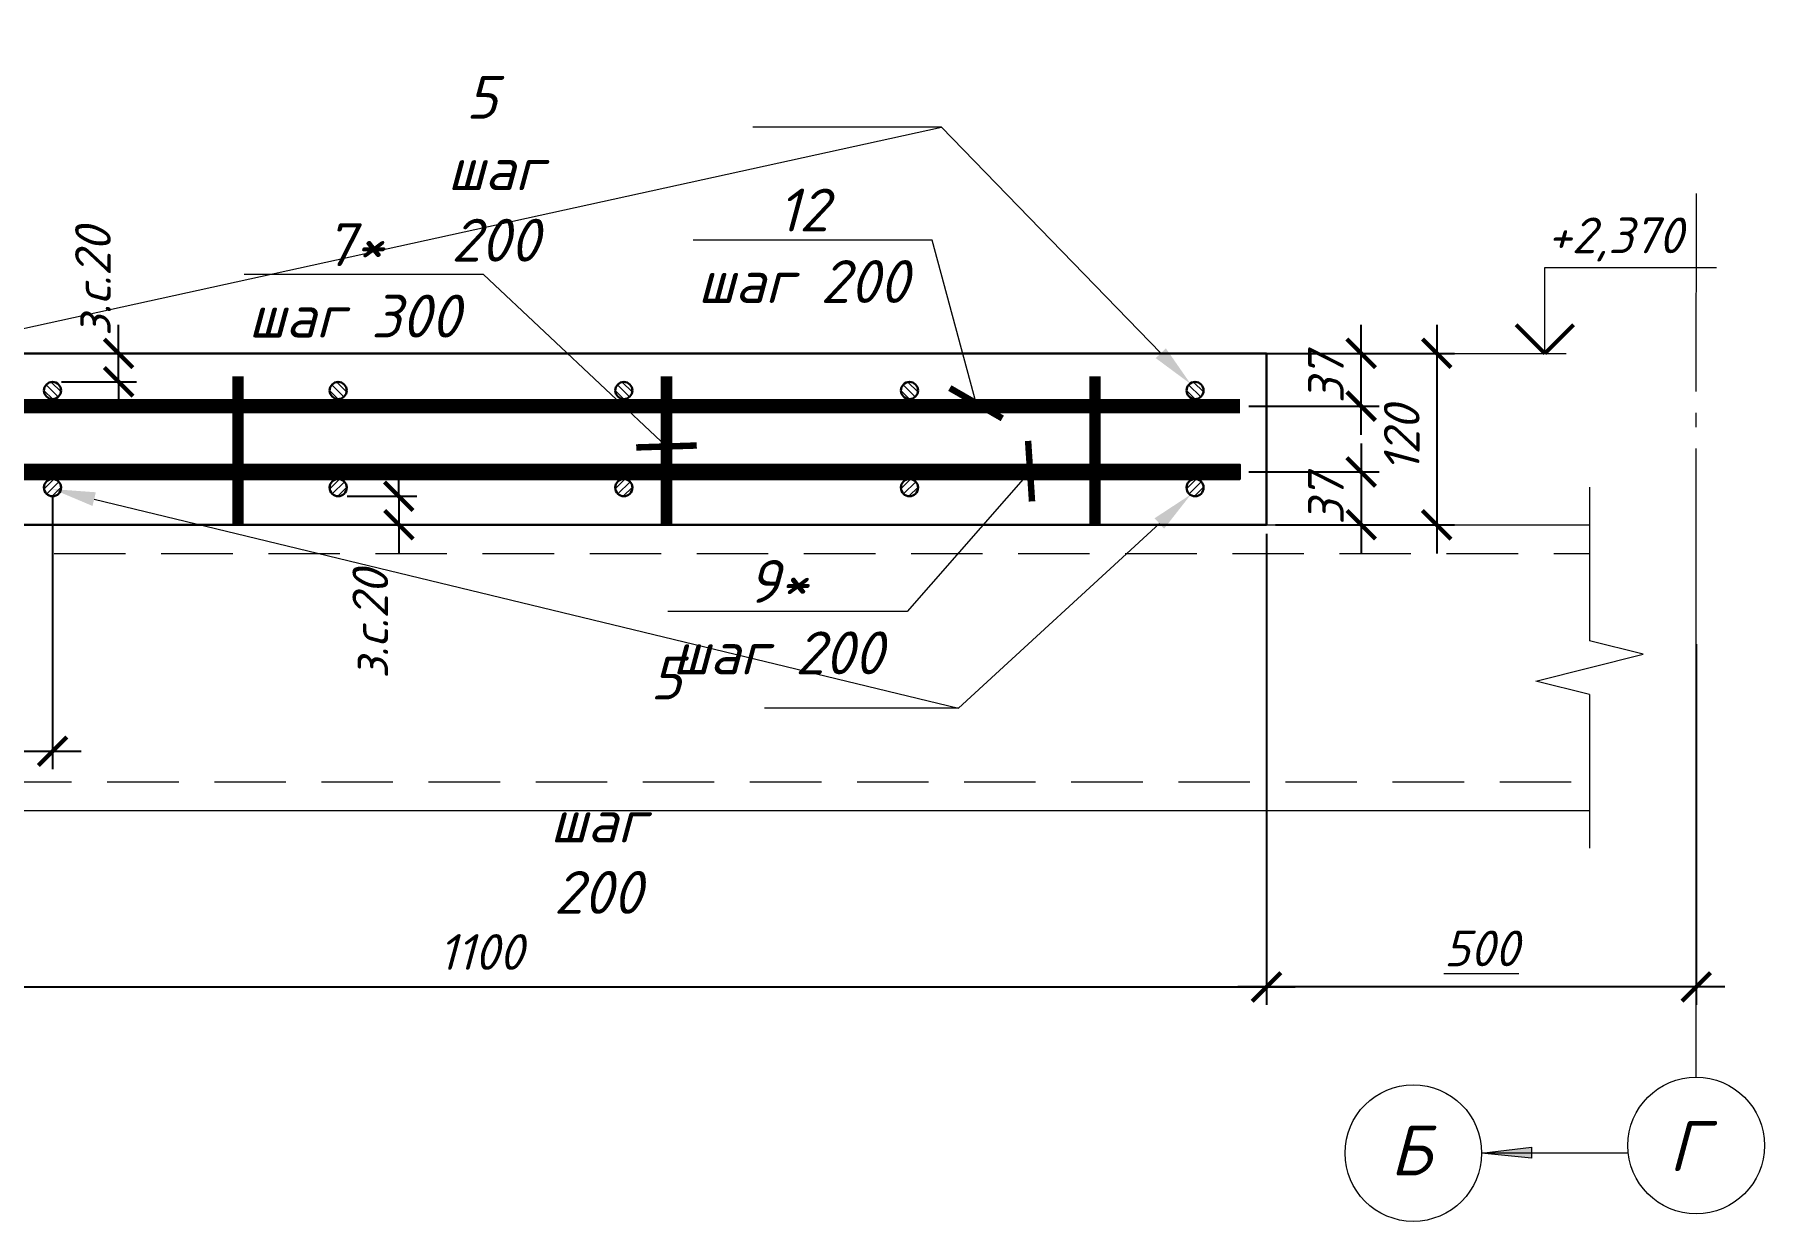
# Model space of a CAD drawing. Header units: millimetres. Extents: x -79646 to 95064, y -231229 to -58107.
# Drawn here: x 26235 to 27446, y -210601 to -209771 of the extents above; entities that cross this region are included whole.
import ezdxf
from ezdxf import colors
from ezdxf.entities.mleader import LeaderData, LeaderLine
from ezdxf.math import Vec2, Vec3

# ---------------------------------------------------------------- set-up
doc = ezdxf.new("R2010")
doc.units = ezdxf.units.MM
doc.header["$PDMODE"] = 3
doc.linetypes.add('GOST2.303 5', pattern=[24, 20, -1.5, 1, -1.5])
doc.linetypes.add('HIDDEN', pattern=[0.375, 0.25, -0.125])
doc.layers.get('0').update_dxf_attribs({"lineweight": 5})
doc.layers.get('Defpoints').update_dxf_attribs({"lineweight": 0})
for name, color, linetype, lineweight in [('!!!Металл', 7, 'Continuous', 15), ('#Dimensions', 7, 'Continuous', 9), ('#Арматура', 152, 'Continuous', 30), ('#Бетон разрез', 22, 'Continuous', 30), ('#Выноски', 7, 'Continuous', 15), ('#Оси', 7, 'Continuous', 9), ('#разм', 7, 'Continuous', 9), ('A-okno', 7, 'Continuous', 0), ('k_ Выноски', 40, 'Continuous', 13)]:
    doc.layers.add(name, color=color, linetype=linetype, lineweight=lineweight)
doc.layers.add('#Арматура вид_1', color=7, linetype='Continuous', lineweight=35, true_color=0x454545)
doc.layers.add('#Арматура вид_2', color=7, linetype='Continuous', lineweight=35, true_color=0x616161)
doc.layers.add('Подсчет арматуры', color=6, linetype='Continuous', lineweight=30, plot=False)
doc.styles.add('ESKDW', font='eskdw.shx', dxfattribs={"oblique": 15})
doc.styles.add('STEP PR', font='isocpeui.ttf')
doc.dimstyles.new('SPDS', dxfattribs={"dimscale": 50, "dimtxt": 2.5, "dimasz": 2, "dimexe": 1.25, "dimexo": 0.625, "dimtad": 1, "dimdec": 0, "dimrnd": 0.001, "dimtxsty": 'ESKDW', "dimblk": 'ARCHTICK', "dimcen": 2.5, "dimdle": 2, "dimclrd": 256, "dimclre": 256, "dimclrt": 7, "dimadec": 0, "dimazin": 2, "dimtfac": 0.75, "dimtdec": 0, "dimtmove": 1, "dimatfit": 3, "dimfxl": 1, "dimtolj": 1, "dimarcsym": 1})

# ---------------------------------------------------------------- blocks, each defined once
blk = doc.blocks.new('*U1362')
at = {"layer": '#Арматура', "lineweight": 0}
h = blk.add_hatch(dxfattribs=at)
h.set_pattern_fill('ANSI31', scale=1.2)
h.set_pattern_definition([(44.99999999999995, (3.599999999999999e-16, 0), (-2.694076836320745, 2.694076836320741), [])])
edge = h.paths.add_edge_path()
edge.add_arc((3.599999999999999e-16, 5.999999999999989), 6, 0, 360)
h = blk.add_hatch(dxfattribs=at)
h.set_pattern_fill('ANSI31', scale=1.2)
h.set_pattern_definition([(44.99999999999995, (200, 0), (-2.694076836320745, 2.694076836320741), [])])
edge = h.paths.add_edge_path()
edge.add_arc((200, 5.999999999999988), 6, 0, 360)
h = blk.add_hatch(dxfattribs=at)
h.set_pattern_fill('ANSI31', scale=1.2)
h.set_pattern_definition([(44.99999999999995, (400, 0), (-2.694076836320745, 2.694076836320741), [])])
edge = h.paths.add_edge_path()
edge.add_arc((400, 5.999999999999988), 6, 0, 360)
h = blk.add_hatch(dxfattribs=at)
h.set_pattern_fill('ANSI31', scale=1.2)
h.set_pattern_definition([(44.99999999999995, (600, 0), (-2.694076836320745, 2.694076836320741), [])])
edge = h.paths.add_edge_path()
edge.add_arc((600, 5.999999999999988), 6, 0, 360)
h = blk.add_hatch(dxfattribs=at)
h.set_pattern_fill('ANSI31', scale=1.2)
h.set_pattern_definition([(44.99999999999995, (800, 0), (-2.694076836320745, 2.694076836320741), [])])
edge = h.paths.add_edge_path()
edge.add_arc((800, 5.999999999999988), 6, 0, 360)
h = blk.add_hatch(dxfattribs=at)
h.set_pattern_fill('ANSI31', scale=1.2)
h.set_pattern_definition([(44.99999999999995, (1000, 0), (-2.694076836320745, 2.694076836320741), [])])
edge = h.paths.add_edge_path()
edge.add_arc((1000, 5.999999999999988), 6, 0, 360)
for centre in [(3.599999999999999e-16, 6), (200, 6), (400, 6), (600, 6), (800, 6), (1000, 6)]:
    blk.add_circle(centre, 6)
blk = doc.blocks.new('*U1367')
at = {"layer": '#Арматура', "lineweight": 0}
h = blk.add_hatch(dxfattribs=at)
h.set_pattern_fill('ANSI31', scale=1.2)
h.set_pattern_definition([(44.99999999999993, (3.599999999999999e-16, 0), (-2.694076836320745, 2.69407683632074), [])])
edge = h.paths.add_edge_path()
edge.add_arc((3.599999999999999e-16, 5.999999999999986), 6, 0, 360)
h = blk.add_hatch(dxfattribs=at)
h.set_pattern_fill('ANSI31', scale=1.2)
h.set_pattern_definition([(44.99999999999992, (200, 0), (-2.694076836320745, 2.694076836320739), [])])
edge = h.paths.add_edge_path()
edge.add_arc((200, 5.999999999999985), 6, 0, 360)
h = blk.add_hatch(dxfattribs=at)
h.set_pattern_fill('ANSI31', scale=1.2)
h.set_pattern_definition([(44.99999999999992, (400, 0), (-2.694076836320745, 2.694076836320739), [])])
edge = h.paths.add_edge_path()
edge.add_arc((400, 5.999999999999985), 6, 0, 360)
h = blk.add_hatch(dxfattribs=at)
h.set_pattern_fill('ANSI31', scale=1.2)
h.set_pattern_definition([(44.99999999999992, (600, 0), (-2.694076836320745, 2.694076836320739), [])])
edge = h.paths.add_edge_path()
edge.add_arc((600, 5.999999999999985), 6, 0, 360)
h = blk.add_hatch(dxfattribs=at)
h.set_pattern_fill('ANSI31', scale=1.2)
h.set_pattern_definition([(44.99999999999992, (800, 0), (-2.694076836320745, 2.694076836320739), [])])
edge = h.paths.add_edge_path()
edge.add_arc((800, 5.999999999999985), 6, 0, 360)
for centre in [(3.599999999999999e-16, 6), (200, 6), (400, 6), (600, 6), (800, 6)]:
    blk.add_circle(centre, 6)
blk = doc.blocks.new('*U880')
at = {"color": 0, "linetype": 'ByBlock', "lineweight": -2}
for p, q in [((3.583333333333416, -2.012221032436352e-13), (3.895833333333416, 1.2499999999998)), ((3.895833333333416, 1.2499999999998), (4.520833333333416, -1.2500000000002)), ((3.583333333333391, -1.016390360029304e-13), (0, -2.014441478485602e-13)), ((4.520833333333416, -1.2500000000002), (4.833333333333416, -2.014441478485602e-13)), ((8.416666666666764, -2.014441478485602e-13), (4.833333333333416, -9.947204493824232e-14))]:
    blk.add_line(p, q, dxfattribs=at)
blk = doc.blocks.new('_ArchTick')
at = {"color": 0, "linetype": 'ByBlock', "const_width": 0.15}
blk.add_lwpolyline([(-0.5, -0.5), (0.5, 0.5)], dxfattribs=at)
blk = doc.blocks.new('*D1028')
at = {"layer": '#Dimensions', "lineweight": -2, "transparency": 16777216}
for p, q in [((27097.17923474611, -210120.0260418683), (27097.17923474611, -210449.7706199924)), ((27398.12383305528, -210197.3751235179), (27398.12383305528, -210449.7706199924)), ((27418.12383305528, -210437.2706199924), (27077.17923474611, -210437.2706199924))]:
    blk.add_line(p, q, dxfattribs=at)
at = {"layer": 'Defpoints', "color": 0, "lineweight": 0, "transparency": 16777216}
for p in [(27097.17923474611, -210113.7760418683), (27398.12383305528, -210191.1251235179), (27097.17923474611, -210437.2706199924)]:
    blk.add_point(p, dxfattribs=at)
at = {"layer": '#Dimensions', "lineweight": -2, "transparency": 16777216, "xscale": 20, "yscale": 20, "zscale": 20, "rotation": 180}
blk.add_blockref('_ArchTick', (27097.17923474611, -210437.2706199924), dxfattribs=at)
at = {"layer": '#Dimensions', "lineweight": -2, "transparency": 16777216, "xscale": 20, "yscale": 20, "zscale": 20}
blk.add_blockref('_ArchTick', (27398.12383305528, -210437.2706199924), dxfattribs=at)
at = {"layer": '#Dimensions', "transparency": 16777216, "insert": (27247.65153390069, -210410.2706199924), "char_height": 25, "attachment_point": 5, "style": 'STEP PR'}
blk.add_mtext('\\A1;\\L500', dxfattribs=at)
blk = doc.blocks.new('*D1049')
at = {"layer": '#Dimensions', "lineweight": -2, "transparency": 16777216}
for p, q in [((26104.83068958643, -210094.0260418683), (26104.83068958643, -210284.8256618822)), ((26247.17923474611, -210094.0260418683), (26247.17923474611, -210284.8256618822)), ((26084.83068958643, -210272.3256618822), (26267.17923474611, -210272.3256618822))]:
    blk.add_line(p, q, dxfattribs=at)
at = {"layer": 'Defpoints', "color": 0, "lineweight": 0, "transparency": 16777216}
for p in [(26104.83068958643, -210087.7760418683), (26247.17923474611, -210087.7760418683), (26247.17923474611, -210272.3256618822)]:
    blk.add_point(p, dxfattribs=at)
at = {"layer": '#Dimensions', "lineweight": -2, "transparency": 16777216, "xscale": 20, "yscale": 20, "zscale": 20, "rotation": 180}
blk.add_blockref('_ArchTick', (26104.83068958643, -210272.3256618822), dxfattribs=at)
at = {"layer": '#Dimensions', "lineweight": -2, "transparency": 16777216, "xscale": 20, "yscale": 20, "zscale": 20}
blk.add_blockref('_ArchTick', (26247.17923474611, -210272.3256618822), dxfattribs=at)
at = {"layer": '#Dimensions', "transparency": 16777216, "insert": (26176.00496216627, -210247.8256618822), "char_height": 25, "attachment_point": 5, "style": 'STEP PR'}
blk.add_mtext('\\A1;140*', dxfattribs=at)
blk = doc.blocks.new('*D1001')
at = {"layer": '#Dimensions', "lineweight": -2, "transparency": 16777216}
for p, q in [((27216.36445022681, -209973.7760418683), (27216.36445022681, -210133.7760418683)), ((27103.42923474611, -209993.7760418683), (27228.86445022681, -209993.7760418683)), ((27103.42923474611, -210113.7760418683), (27228.86445022681, -210113.7760418683))]:
    blk.add_line(p, q, dxfattribs=at)
at = {"layer": 'Defpoints', "color": 0, "lineweight": 0, "transparency": 16777216}
for p in [(27097.17923474611, -209993.7760418683), (27097.17923474611, -210113.7760418683), (27216.36445022681, -210113.7760418683)]:
    blk.add_point(p, dxfattribs=at)
at = {"layer": '#Dimensions', "lineweight": -2, "transparency": 16777216, "xscale": 20, "yscale": 20, "zscale": 20}
for p, rotation in [((27216.36445022681, -209993.7760418683), 90), ((27216.36445022681, -210113.7760418683), 270)]:
    blk.add_blockref('_ArchTick', p, dxfattribs=dict(at, rotation=rotation))
at = {"layer": '#Dimensions', "transparency": 16777216, "insert": (27191.86445022684, -210053.7760418683), "char_height": 25, "attachment_point": 5, "rotation": 90, "style": 'STEP PR'}
blk.add_mtext('\\A1;120', dxfattribs=at)
blk = doc.blocks.new('*D1002')
at = {"layer": '#Dimensions', "lineweight": -2, "transparency": 16777216}
for p, q in [((27163.49018055911, -210050.7760418683), (27163.49018055911, -209973.7760418683)), ((27088.42923474611, -209993.7760418683), (27175.99018055911, -209993.7760418683)), ((27084.8317637883, -210030.7760418683), (27175.99018055911, -210030.7760418683))]:
    blk.add_line(p, q, dxfattribs=at)
at = {"layer": 'Defpoints', "color": 0, "lineweight": 0, "transparency": 16777216}
for p in [(27082.17923474611, -209993.7760418683), (27163.49018055911, -209993.7760418683), (27078.5817637883, -210030.7760418683)]:
    blk.add_point(p, dxfattribs=at)
at = {"layer": '#Dimensions', "lineweight": -2, "transparency": 16777216, "xscale": 20, "yscale": 20, "zscale": 20}
for p, rotation in [((27163.49018055911, -209993.7760418683), 90), ((27163.49018055911, -210030.7760418683), 270)]:
    blk.add_blockref('_ArchTick', p, dxfattribs=dict(at, rotation=rotation))
at = {"layer": '#Dimensions', "transparency": 16777216, "insert": (27138.82919571063, -210011.2760418683), "char_height": 25, "attachment_point": 5, "rotation": 90, "style": 'STEP PR'}
blk.add_mtext('\\A1;37', dxfattribs=at)
blk = doc.blocks.new('*D1003')
at = {"layer": '#Dimensions', "lineweight": -2, "transparency": 16777216}
for p, q in [((27163.49018055911, -210056.7760418683), (27163.49018055911, -210133.7760418683)), ((27084.8317637883, -210076.7760418683), (27175.99018055911, -210076.7760418683)), ((27103.42923474611, -210113.7760418683), (27175.99018055911, -210113.7760418683))]:
    blk.add_line(p, q, dxfattribs=at)
at = {"layer": 'Defpoints', "color": 0, "lineweight": 0, "transparency": 16777216}
for p in [(27078.5817637883, -210076.7760418683), (27097.17923474611, -210113.7760418683), (27163.49018055911, -210113.7760418683)]:
    blk.add_point(p, dxfattribs=at)
at = {"layer": '#Dimensions', "lineweight": -2, "transparency": 16777216, "xscale": 20, "yscale": 20, "zscale": 20}
for p, rotation in [((27163.49018055911, -210076.7760418683), 90), ((27163.49018055911, -210113.7760418683), 270)]:
    blk.add_blockref('_ArchTick', p, dxfattribs=dict(at, rotation=rotation))
at = {"layer": '#Dimensions', "transparency": 16777216, "insert": (27138.82919571063, -210096.2760418683), "char_height": 25, "attachment_point": 5, "rotation": 90, "style": 'STEP PR'}
blk.add_mtext('\\A1;37', dxfattribs=at)
blk = doc.blocks.new('*D979')
at = {"layer": '#Dimensions', "lineweight": -2, "transparency": 16777216}
for p, q in [((26293.43517196563, -209993.7760418683), (26293.43517196563, -209973.7760418683)), ((26253.42923474611, -209993.7760418683), (26305.93517196563, -209993.7760418683)), ((26293.43517196563, -210013.7760418683), (26293.43517196563, -209993.7760418683)), ((26253.42923474611, -210013.7760418683), (26305.93517196563, -210013.7760418683)), ((26293.43517196563, -210013.7760418683), (26293.43517196563, -210033.7760418683))]:
    blk.add_line(p, q, dxfattribs=at)
at = {"layer": 'Defpoints', "color": 0, "lineweight": 0, "transparency": 16777216}
for p in [(26247.17923474611, -209993.7760418683), (26293.43517196563, -209993.7760418683), (26247.17923474611, -210013.7760418683)]:
    blk.add_point(p, dxfattribs=at)
at = {"layer": '#Dimensions', "lineweight": -2, "transparency": 16777216, "xscale": 20, "yscale": 20, "zscale": 20}
for p, rotation in [((26293.43517196563, -209993.7760418683), 270), ((26293.43517196563, -210013.7760418683), 90)]:
    blk.add_blockref('_ArchTick', p, dxfattribs=dict(at, rotation=rotation))
at = {"layer": '#Dimensions', "transparency": 16777216, "insert": (26275.45786021569, -209943.6268154811), "char_height": 25, "attachment_point": 5, "rotation": 90, "style": 'STEP PR'}
blk.add_mtext('\\A1;з.с.20', dxfattribs=at)
blk = doc.blocks.new('*D980')
at = {"layer": '#Dimensions', "lineweight": -2, "transparency": 16777216}
for p, q in [((26489.63686214272, -210093.7760418683), (26489.63686214272, -210073.7760418683)), ((26453.42923474611, -210093.7760418683), (26502.13686214272, -210093.7760418683)), ((26489.63686214272, -210093.7760418683), (26489.63686214272, -210113.7760418683)), ((26453.42923474611, -210113.7760418683), (26502.13686214272, -210113.7760418683)), ((26489.63686214272, -210113.7760418683), (26489.63686214272, -210133.7760418683))]:
    blk.add_line(p, q, dxfattribs=at)
at = {"layer": 'Defpoints', "color": 0, "lineweight": 0, "transparency": 16777216}
for p in [(26447.17923474611, -210093.7760418683), (26447.17923474611, -210113.7760418683), (26489.63686214272, -210113.7760418683)]:
    blk.add_point(p, dxfattribs=at)
at = {"layer": '#Dimensions', "lineweight": -2, "transparency": 16777216, "xscale": 20, "yscale": 20, "zscale": 20}
for p, rotation in [((26489.63686214272, -210093.7760418683), 270), ((26489.63686214272, -210113.7760418683), 90)]:
    blk.add_blockref('_ArchTick', p, dxfattribs=dict(at, rotation=rotation))
at = {"layer": '#Dimensions', "transparency": 16777216, "insert": (26469.65484280001, -210183.4449505664), "char_height": 25, "attachment_point": 5, "rotation": 90, "style": 'STEP PR'}
blk.add_mtext('\\A1;з.с.20', dxfattribs=at)
blk = doc.blocks.new('*D1017')
at = {"layer": '#Dimensions', "lineweight": -2, "transparency": 16777216}
for p, q in [((25997.17923474611, -210000.0260418683), (25997.17923474611, -210449.7706199924)), ((27097.17923474611, -210320.0260418683), (27097.17923474611, -210449.7706199924)), ((25977.17923474611, -210437.2706199924), (27117.17923474611, -210437.2706199924))]:
    blk.add_line(p, q, dxfattribs=at)
at = {"layer": 'Defpoints', "color": 0, "lineweight": 0, "transparency": 16777216}
for p in [(25997.17923474611, -209993.7760418683), (27097.17923474611, -210313.7760418683), (27097.17923474611, -210437.2706199924)]:
    blk.add_point(p, dxfattribs=at)
at = {"layer": '#Dimensions', "lineweight": -2, "transparency": 16777216, "xscale": 20, "yscale": 20, "zscale": 20, "rotation": 180}
blk.add_blockref('_ArchTick', (25997.17923474611, -210437.2706199924), dxfattribs=at)
at = {"layer": '#Dimensions', "lineweight": -2, "transparency": 16777216, "xscale": 20, "yscale": 20, "zscale": 20}
blk.add_blockref('_ArchTick', (27097.17923474611, -210437.2706199924), dxfattribs=at)
at = {"layer": '#Dimensions', "transparency": 16777216, "insert": (26547.17923474611, -210412.7706199924), "char_height": 25, "attachment_point": 5, "style": 'STEP PR'}
blk.add_mtext('\\A1;1100', dxfattribs=at)
blk = doc.blocks.new('*U882')
at = {"layer": '#разм', "ltscale": 100, "elevation": 2.91692255e-08}
for points in [[(4577172.932296388, -920400.1310894438), (4578374.864114569, -920400.1310894438)], [(4577172.932296388, -921000.1310894651), (4577172.932296388, -920400.1310894438)], [(4576270.116602067, -921000.131089444), (4577322.932296388, -921000.131089444)]]:
    blk.add_lwpolyline(points, dxfattribs=at)
at = {"layer": 'A-okno', "color": 0, "lineweight": 50, "ltscale": 100, "elevation": 2.91692255e-08}
for points in [[(4577172.932296408, -921000.1310894651), (4576972.932363747, -920800.1311568035)], [(4577172.932296388, -921000.1310894651), (4577372.932229045, -920800.1311568221)]]:
    blk.add_lwpolyline(points, dxfattribs=at)
at = {"layer": '#разм', "style": 'STEP PR'}
for tag, p in [('ОТМЕТКА', (4577215.927018028, -920299.2278285736)), ('ПРИМЕЧАНИЕ', (4577313.625291313, -920710.7035307634))]:
    blk.add_attdef(tag, p, '', height=250, dxfattribs=at)

msp = doc.modelspace()

# ---------------------------------------------------------------- hatches: boundary and pattern name
at = {"layer": 'k_ Выноски', "lineweight": 0, "ltscale": 10}
h = msp.add_hatch(color=7, dxfattribs=at)
h.dxf.hatch_style = 1
h.paths.add_polyline_path([(27282.86230777971, -210549.3549031351), (27247.94493524024, -210553.6031130381), (27282.86230777971, -210553.5893392666)])
h.paths.add_polyline_path([(27282.86230777971, -210553.5893392666), (27247.94493524024, -210553.6031130381), (27282.86230777971, -210557.2323616747)])

# ---------------------------------------------------------------- linework, layer by layer
at = {"layer": '!!!Металл'}
for points in [[(25482.73417407575, -209803.6355508581), (26103.01515609612, -210113.7760418683), (27323.35845572023, -210113.7760418683)], [(25482.73417407576, -210027.2423486081), (26055.80156059616, -210313.7760418683), (27323.35845572023, -210313.7760418683)]]:
    msp.add_lwpolyline(points, dxfattribs=at)
at = {"layer": '!!!Металл', "linetype": 'HIDDEN', "ltscale": 200}
for points in [[(25482.73417407575, -209825.9962306331), (26098.29379654612, -210133.7760418683), (27323.35845572023, -210133.7760418683)], [(25482.73417407576, -210004.8816688331), (26060.52292014617, -210293.7760418683), (27323.35845572023, -210293.7760418683)]]:
    msp.add_lwpolyline(points, dxfattribs=at)
at = {"layer": '#Арматура'}
msp.add_lwpolyline([(25484.97024205326, -209771.2125651844), (26083.54368581134, -210070.2980225423, 0.1164338214657561), (26089.80467614834, -210071.7760418683), (27078.5817637883, -210071.7760418683), (27078.5817637883, -210081.7760418683), (26089.80467614834, -210081.7760418683, -0.1164338214657726), (26079.07154985635, -210079.2422944523), (25480.49810609825, -209780.1568370944)], format="xyb", dxfattribs=at)
at = {"layer": '#Арматура', "const_width": 8}
for points in [[(26377.0598313068, -210113.7760418683), (26377.0598313068, -210009.7760418683)], [(26677.0598313068, -210113.7760418683), (26677.0598313068, -210009.7760418683)], [(26977.0598313068, -210113.7760418683), (26977.0598313068, -210009.7760418683)]]:
    msp.add_lwpolyline(points, dxfattribs=at)
at = {"layer": '#Арматура вид_1', "const_width": 10}
msp.add_lwpolyline([(27078.5817637883, -210030.7760418683), (25966.55617575861, -210030.7760418683)], dxfattribs=at)
at = {"layer": '#Арматура вид_2'}
msp.add_lwpolyline([(27078.5817637883, -210076.7760418683, 10, 10, 0), (26089.80467614834, -210076.7760418683, 10, 10, -0.1164338214657908), (26081.30761783385, -210074.7701584973, 10, 10, 0), (25482.73417407575, -209775.6847011394, 10, 10, 0)], format="xyseb", dxfattribs=at)
at = {"layer": '#Бетон разрез'}
msp.add_lwpolyline([(25482.73417407575, -209803.6355508581), (26103.01515609612, -210113.7760418683), (27097.17923474611, -210113.7760418683), (27097.17923474611, -209993.7760418683), (25997.17923474611, -209993.7760418683)], dxfattribs=at)
at = {"layer": '#Оси', "linetype": 'GOST2.303 5', "ltscale": 10}
msp.add_lwpolyline([(27398.07118035718, -210500.4313403202), (27398.17648575338, -209881.8189067156)], dxfattribs=at)
at = {"layer": 'k_ Выноски', "color": 7, "lineweight": 0, "ltscale": 200}
msp.add_lwpolyline([(27350.48395124862, -210553.5220031688), (27247.79161513205, -210553.5756031313), (27282.70898767152, -210549.3273932282), (27282.70898767152, -210553.5618293597), (27282.70898767152, -210557.2048517679), (27247.79161513205, -210553.5756031313)], dxfattribs=at)
at = {"layer": 'k_ Выноски', "color": 7, "lineweight": 0, "ltscale": 10}
for centre in [(27199.97912496827, -210553.5449341369), (27398.00421701155, -210548.2437934277)]:
    msp.add_circle(centre, 47.8125, dxfattribs=at)
at = {"layer": 'Подсчет арматуры', "color": 72, "lineweight": 0}
msp.add_lwpolyline([(27097.17923474611, -210113.7760418683), (26103.01515609612, -210113.7760418683), (25482.73417407576, -209803.6355508581)], dxfattribs=at)

# ---------------------------------------------------------------- block references
at = {"layer": '#Dimensions'}
ref = msp.add_blockref('*U882', (-430425.216767733, -117893.7629329239, -2.91692255e-09), dxfattribs=dict(at, xscale=0.1, yscale=0.1, zscale=0.1))
ref.add_attrib('ОТМЕТКА', '+2,370', (27293.80017649396, -209923.6857157813, -2.91692255e-09), dxfattribs={"layer": '#разм', "height": 25, "style": 'STEP PR'})
at = {"layer": '#Арматура', "xscale": -1, "rotation": 180}
msp.add_blockref('*U1362', (26047.17923474611, -210013.7760418683), dxfattribs=at)
at = {"layer": '#Арматура'}
msp.add_blockref('*U1367', (26247.17923474611, -210093.7760418683), dxfattribs=at)
at = {"xscale": -30, "yscale": -30, "zscale": -30, "rotation": 270}
msp.add_blockref('*U880', (27323.35845572023, -210340.0260418683), dxfattribs=at)

# ---------------------------------------------------------------- texts
at = {"layer": 'k_ Выноски', "color": 7, "lineweight": 0, "ltscale": 10, "char_height": 35, "width": 64.22355236047588, "style": 'STEP PR'}
for s, insert, attachment_point in [('Г', (27378.8665070639, -210531.0918259531), 1), ('Б', (27212.44801914516, -210534.1637651171), 3)]:
    msp.add_mtext(s, dxfattribs=dict(at, insert=insert, attachment_point=attachment_point))

# ---------------------------------------------------------------- dimensions: what is measured, and where the dimension line sits
at = {"layer": '#Dimensions'}
for base, p1, p2, picture, middle in [((26293.43517196563, -209993.7760418683), (26247.17923474611, -210013.7760418683), (26247.17923474611, -209993.7760418683), '*D979', (26299.95786021569, -209943.6268154811)), ((26489.63686214272, -210113.7760418683), (26447.17923474611, -210093.7760418683), (26447.17923474611, -210113.7760418683), '*D980', (26494.15484280001, -210183.4449505664))]:
    dim = msp.add_linear_dim(base=base, p1=p1, p2=p2, angle=90, text='з.с.<>', dimstyle='SPDS', override={"dimscale": 10, "dimgap": 1.199999999999999, "dimrnd": 5, "dimtxsty": 'STEP PR', "dimblk1": 'ArchTick', "dimblk2": 'ArchTick', "dimsah": 1, "dimclrt": 256}, dxfattribs=at)
    dim.commit()
    dim.dimension.update_dxf_attribs({"geometry": picture, "text_midpoint": middle, "dimtype": 160})
for base, p1, p2, picture, middle in [((27163.49018055911, -209993.7760418683), (27078.5817637883, -210030.7760418683), (27082.17923474611, -209993.7760418683), '*D1002', (27163.49018055911, -210011.2760418683)), ((27163.49018055911, -210113.7760418683), (27078.5817637883, -210076.7760418683), (27097.17923474611, -210113.7760418683), '*D1003', (27163.49018055911, -210096.2760418683))]:
    dim = msp.add_linear_dim(base=base, p1=p1, p2=p2, angle=90, dimstyle='SPDS', override={"dimscale": 10, "dimgap": 1.199999999999999, "dimrnd": 1, "dimtxsty": 'STEP PR', "dimblk1": 'ArchTick', "dimblk2": 'ArchTick', "dimsah": 1, "dimclrt": 256}, dxfattribs=at)
    dim.commit()
    dim.dimension.update_dxf_attribs({"geometry": picture, "text_midpoint": middle, "dimtype": 160})
dim = msp.add_linear_dim(base=(27216.36445022681, -210113.7760418683), p1=(27097.17923474611, -209993.7760418683), p2=(27097.17923474611, -210113.7760418683), angle=90, dimstyle='SPDS', override={"dimscale": 10, "dimgap": 1.199999999999999, "dimrnd": 5, "dimtxsty": 'STEP PR', "dimblk1": 'ArchTick', "dimblk2": 'ArchTick', "dimsah": 1, "dimclrt": 256}, dxfattribs=at)
dim.commit()
dim.dimension.update_dxf_attribs({"geometry": '*D1001', "text_midpoint": (27191.86445022684, -210053.7760418683)})
dim = msp.add_linear_dim(base=(27097.17923474611, -210437.2706199924), p1=(25997.17923474611, -209993.7760418683), p2=(27097.17923474611, -210313.7760418683), dimstyle='SPDS', override={"dimscale": 10, "dimgap": 1.199999999999999, "dimrnd": 5, "dimtxsty": 'STEP PR', "dimblk1": 'ArchTick', "dimblk2": 'ArchTick', "dimsah": 1, "dimclrt": 256}, dxfattribs=at)
dim.commit()
dim.dimension.update_dxf_attribs({"geometry": '*D1017', "text_midpoint": (26547.17923474611, -210412.7706199924)})
for base, p1, p2, text, picture, middle in [((26247.17923474611, -210272.3256618822), (26104.83068958643, -210087.7760418683), (26247.17923474611, -210087.7760418683), '<>*', '*D1049', (26176.00496216627, -210247.8256618822)), ((27097.17923474611, -210437.2706199924), (27398.12383305528, -210191.1251235179), (27097.17923474611, -210113.7760418683), '%%U500', '*D1028', (27247.65153390069, -210410.2706199924))]:
    dim = msp.add_linear_dim(base=base, p1=p1, p2=p2, text=text, dimstyle='SPDS', override={"dimscale": 10, "dimgap": 1.199999999999999, "dimrnd": 5, "dimtxsty": 'STEP PR', "dimblk1": 'ArchTick', "dimblk2": 'ArchTick', "dimsah": 1, "dimclrt": 256}, dxfattribs=at)
    dim.commit()
    dim.dimension.update_dxf_attribs({"geometry": picture, "text_midpoint": middle})

# ---------------------------------------------------------------- leaders
at = {"layer": '#Выноски'}
ml = msp.add_multileader_mtext('Standard', dxfattribs=at)
ml.set_content('\\A1;               5^I^I^I\\Pшаг 200                ', color=256, style='STEP PR')
ml.set_leader_properties(color=256, linetype='ByLayer', lineweight=-1)
ml.build(insert=Vec2(0, 0))
ml.multileader.update_dxf_attribs({"text_left_attachment_type": 6, "text_right_attachment_type": 6, "dogleg_length": 0, "arrow_head_size": 29.99999999999999, "scale": 0.1})
ctx = ml.context
ctx.base_point, ctx.scale, ctx.char_height, ctx.arrow_head_size, ctx.landing_gap_size, ctx.plane_origin, ctx.plane_x_axis, ctx.plane_y_axis = Vec3(26244.64353306161, -209835.5444113315), 0.1, 29.99999999999999, 29.99999999999999, 12.49999999999999, Vec3(28039.82505955545, -211397.1804597695), Vec3(1, -6.915e-13), Vec3(6.915e-13, 1)
ctx.left_attachment, ctx.right_attachment, ctx.text_align_type = 6, 6, 1
notes = []
notes.append((ctx, [(1, (1, 1, 0), (26869.64353306161, -209835.544411332), (-1, 6.915e-13), 0, [(1, [(26049.07673915255, -210015.3522911228)], 0, []), (2, [(27044.0874271557, -210015.2365130926)], 0, [])])]))
ctx.mtext.insert, ctx.mtext.text_direction, ctx.mtext.rotation, ctx.mtext.width, ctx.mtext.alignment, ctx.mtext.flow_direction = Vec3(26557.14353306163, -209799.5444113317), Vec3(1, -6.915e-13), 6.283185307178894, 1184.41531976136, 2, 5
ml = msp.add_multileader_mtext('Standard', dxfattribs=at)
ml.set_content('\\A1;12 \\Pшаг 200', color=256, style='STEP PR')
ml.set_leader_properties(color=256, linetype='ByLayer', lineweight=-1)
ml.set_arrow_properties(name='ARCHTICK')
ml.build(insert=Vec2(0, 0))
ml.multileader.update_dxf_attribs({"text_left_attachment_type": 6, "text_right_attachment_type": 6, "dogleg_length": 0, "arrow_head_size": 29.99999999999999, "scale": 0.1})
ctx = ml.context
ctx.base_point, ctx.scale, ctx.char_height, ctx.arrow_head_size, ctx.landing_gap_size, ctx.plane_origin, ctx.plane_x_axis, ctx.plane_y_axis = Vec3(26682.26386950262, -209914.4727797184), 0.1, 29.99999999999999, 29.99999999999999, 12.49999999999999, Vec3(27427.07035472272, -210801.8066644265), Vec3(1, -6.915e-13), Vec3(6.915e-13, 1)
ctx.left_attachment, ctx.right_attachment, ctx.text_align_type = 6, 6, 1
notes.append((ctx, [(1, (1, 1, 0), (26863.19568768444, -209914.4727797185), (-1, 6.915e-13), 0, [(1, [(26893.82446506492, -210028.6880109678)], 0, [])])]))
ctx.mtext.insert, ctx.mtext.text_direction, ctx.mtext.rotation, ctx.mtext.alignment, ctx.mtext.flow_direction = Vec3(26772.72977859356, -209878.4727797185), Vec3(1, -6.915e-13), 6.283185307178894, 2, 5
ml = msp.add_multileader_mtext('Standard', dxfattribs=at)
ml.set_content('\\A1;7*\\Pшаг 300', color=256, style='STEP PR')
ml.set_leader_properties(color=256, linetype='ByLayer', lineweight=-1)
ml.set_arrow_properties(name='ARCHTICK')
ml.build(insert=Vec2(0, 0))
ml.multileader.update_dxf_attribs({"text_left_attachment_type": 6, "text_right_attachment_type": 6, "dogleg_length": 0, "arrow_head_size": 29.99999999999999, "scale": 0.1})
ctx = ml.context
ctx.base_point, ctx.scale, ctx.char_height, ctx.arrow_head_size, ctx.landing_gap_size, ctx.plane_origin, ctx.plane_x_axis, ctx.plane_y_axis = Vec3(26367.92460480592, -209938.6970662676), 0.1, 29.99999999999999, 29.99999999999999, 12.49999999999999, Vec3(27122.19200887666, -210867.0864603), Vec3(1, -6.915e-13), Vec3(6.915e-13, 1)
ctx.left_attachment, ctx.right_attachment, ctx.text_align_type = 6, 6, 1
notes.append((ctx, [(1, (1, 1, 0), (26548.85642298774, -209938.6970662677), (-1, 6.915e-13), 0, [(1, [(26677.0598313068, -210058.9663502501)], 0, [])])]))
ctx.mtext.insert, ctx.mtext.text_direction, ctx.mtext.rotation, ctx.mtext.alignment, ctx.mtext.flow_direction = Vec3(26458.39051389686, -209902.6970662676), Vec3(1, -6.915e-13), 6.283185307178894, 2, 5
ml = msp.add_multileader_mtext('Standard', dxfattribs=at)
ml.set_content('\\A1;9* \\Pшаг 200', color=256, style='STEP PR')
ml.set_leader_properties(color=256, linetype='ByLayer', lineweight=-1)
ml.set_arrow_properties(name='ARCHTICK')
ml.build(insert=Vec2(0, 0))
ml.multileader.update_dxf_attribs({"text_left_attachment_type": 6, "text_right_attachment_type": 6, "dogleg_length": 0, "arrow_head_size": 29.99999999999999, "scale": 0.1})
ctx = ml.context
ctx.base_point, ctx.scale, ctx.char_height, ctx.arrow_head_size, ctx.landing_gap_size, ctx.plane_origin, ctx.plane_x_axis, ctx.plane_y_axis = Vec3(26664.55914156911, -210174.4043980458), 0.1, 29.99999999999999, 29.99999999999999, 12.49999999999999, Vec3(27390.37897157674, -211062.0061333681), Vec3(1, -6.915e-13), Vec3(6.915e-13, 1)
ctx.left_attachment, ctx.right_attachment, ctx.text_align_type = 6, 6, 1
notes.append((ctx, [(1, (1, 1, 0), (26845.49095975093, -210174.4043980459), (-1, 6.915e-13), 0, [(1, [(26931.62920765589, -210076.2365913884)], 0, [])])]))
ctx.mtext.insert, ctx.mtext.text_direction, ctx.mtext.rotation, ctx.mtext.alignment, ctx.mtext.flow_direction = Vec3(26755.02505066005, -210138.4043980459), Vec3(1, -6.915e-13), 6.283185307178894, 2, 5
ml = msp.add_multileader_mtext('Standard', dxfattribs=at)
ml.set_content('\\A1;            5^I^I\\Pшаг 200                ', color=256, style='STEP PR')
ml.set_leader_properties(color=256, linetype='ByLayer', lineweight=-1)
ml.build(insert=Vec2(0, 0))
ml.multileader.update_dxf_attribs({"text_left_attachment_type": 6, "text_right_attachment_type": 6, "dogleg_length": 0, "arrow_head_size": 29.99999999999999, "scale": 0.1})
ctx = ml.context
ctx.base_point, ctx.scale, ctx.char_height, ctx.arrow_head_size, ctx.landing_gap_size, ctx.plane_origin, ctx.plane_x_axis, ctx.plane_y_axis = Vec3(26376.49498370466, -210242.04753458), 0.1, 29.99999999999999, 29.99999999999999, 12.49999999999999, Vec3(28190.49054857993, -211796.6747643953), Vec3(1, -6.915e-13), Vec3(6.915e-13, 1)
ctx.left_attachment, ctx.right_attachment, ctx.text_align_type = 6, 6, 1
notes.append((ctx, [(1, (1, 1, 0), (26881.49498370466, -210242.0475345803), (-1, 6.915e-13), 0, [(1, [(26247.17923474611, -210088.7760418683)], 0, []), (2, [(27044.24208265532, -210092.5378952682)], 0, [])])]))
ctx.mtext.insert, ctx.mtext.text_direction, ctx.mtext.rotation, ctx.mtext.width, ctx.mtext.defined_height, ctx.mtext.alignment, ctx.mtext.flow_direction = Vec3(26628.99498370468, -210206.0475345801), Vec3(1, -6.915e-13), 6.283185307178894, 1220.811299797942, 445.3033776462873, 2, 5
for ctx, leaders in notes:
    for number, flags, end, landing, length, lines in leaders:
        leader = LeaderData()
        leader.index, (leader.has_last_leader_line, leader.has_dogleg_vector, leader.attachment_direction) = number, flags
        leader.last_leader_point, leader.dogleg_vector, leader.dogleg_length = Vec3(end), Vec3(landing), length
        for number, points, colour, breaks in lines:
            line = LeaderLine()
            line.index, line.vertices, line.color, line.breaks = number, Vec3.list(points), colors.encode_raw_color(colour), breaks
            leader.lines.append(line)
        ctx.leaders.append(leader)

doc.saveas('drawing.dxf')
